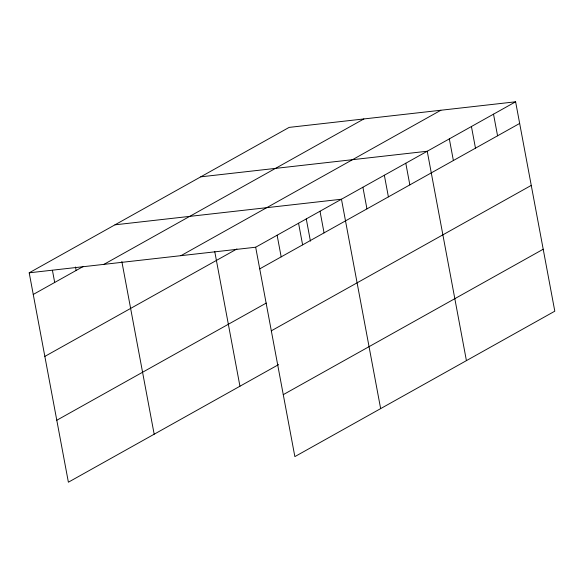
<?xml version="1.0" encoding="UTF-8"?>
<svg xmlns="http://www.w3.org/2000/svg" width="584" height="584" viewBox="0 0 584 584"><rect width="100%" height="100%" fill="white"/><g stroke="black" fill="none" stroke-linecap="round" stroke-linejoin="round"><path stroke-width="0.88" d="M278.612 364.591L68.386 482.201L29.2 272.808L289.138 127.392L515.614 101.798L554.8 311.192L294.862 456.608L255.675 247.222L515.614 101.798M33.252 294.453L83.286 266.465M103.937 264.362L363.876 118.946M180.938 255.668L440.876 110.245M44.844 356.408L236.922 248.959M259.727 268.866L519.665 123.443M56.794 420.246L266.224 303.081M271.319 330.821L531.257 185.398M283.269 394.653L543.208 249.237M200.757 176.835L427.233 151.241L466.419 360.635M114.982 224.825L341.457 199.232L380.644 408.618M29.2 272.808L255.675 247.222M493.516 114.165L497.568 135.809M471.427 126.524L475.478 148.168M449.33 138.882L453.381 160.527M405.792 163.243L409.844 184.887M384.345 175.237L388.396 196.881M362.898 187.238L366.949 208.882M320.01 211.226L324.062 232.877M306.279 218.971L310.425 241.134M298.563 223.227L302.614 244.871M277.123 235.221L281.174 256.865M214.751 251.587L239.944 386.221M121.844 261.515L154.169 434.211M75.489 266.998L76.139 270.465M52.429 270.341L54.699 282.459"/></g></svg>
